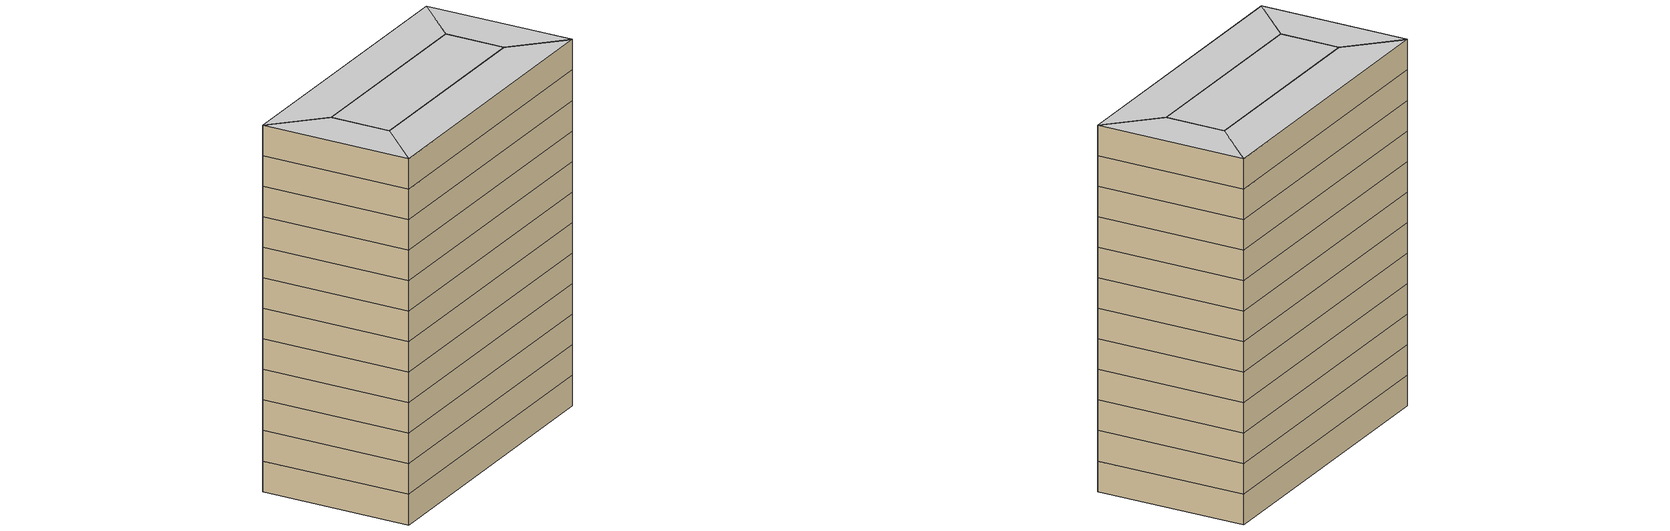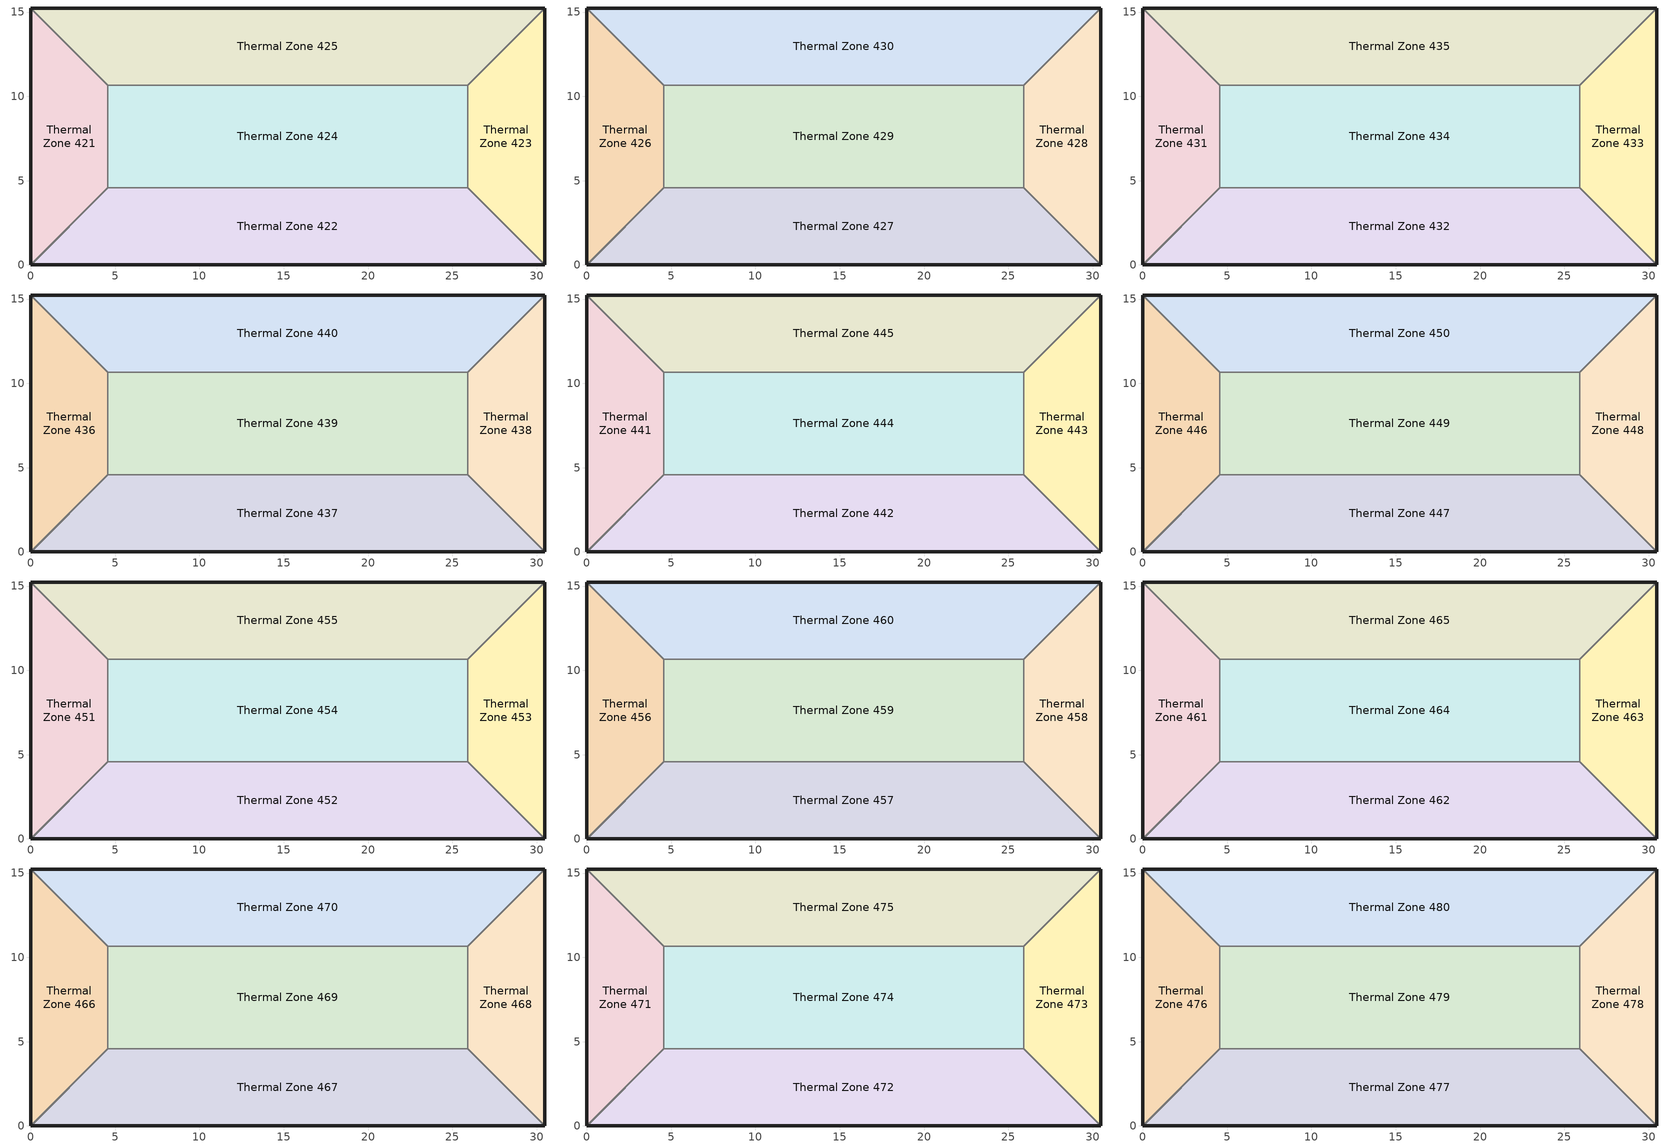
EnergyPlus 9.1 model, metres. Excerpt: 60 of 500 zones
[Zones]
Thermal Zone 421
 floor to Thermal Zone 416 (Interior Floor): 0,15.24 4.57,10.67 4.57,4.57 0,0 z256.03
 wall outside (ASHRAE 90.1-2010 ExtWall Mass ClimateZone 5): 0,15.24 0,0 z256.03:259.08
 wall to Thermal Zone 424 (Interior Wall): 4.57,4.57 4.57,10.67 z256.03:259.08
 wall to Thermal Zone 422 (Interior Wall): 0,0 4.57,4.57 z256.03:259.08
 wall to Thermal Zone 425 (Interior Wall): 4.57,10.67 0,15.24 z256.03:259.08
Thermal Zone 422
 floor to Thermal Zone 417 (Interior Floor): 25.91,4.57 30.48,0 0,0 4.57,4.57 z256.03
 wall outside (ASHRAE 90.1-2010 ExtWall Mass ClimateZone 5): 0,0 30.48,0 z256.03:259.08
 wall to Thermal Zone 424 (Interior Wall): 25.91,4.57 4.57,4.57 z256.03:259.08
 wall to Thermal Zone 423 (Interior Wall): 30.48,0 25.91,4.57 z256.03:259.08
Thermal Zone 423
 floor to Thermal Zone 418 (Interior Floor): 30.48,15.24 30.48,0 25.91,4.57 25.91,10.67 z256.03
 wall outside (ASHRAE 90.1-2010 ExtWall Mass ClimateZone 5): 30.48,0 30.48,15.24 z256.03:259.08
 wall to Thermal Zone 424 (Interior Wall): 25.91,10.67 25.91,4.57 z256.03:259.08
 wall to Thermal Zone 425 (Interior Wall): 30.48,15.24 25.91,10.67 z256.03:259.08
Thermal Zone 424
 floor to Thermal Zone 419 (Interior Floor): 25.91,10.67 25.91,4.57 4.57,4.57 4.57,10.67 z256.03
 wall to Thermal Zone 425 (Interior Wall): 25.91,10.67 4.57,10.67 z256.03:259.08
Thermal Zone 425
 floor to Thermal Zone 420 (Interior Floor): 30.48,15.24 25.91,10.67 4.57,10.67 0,15.24 z256.03
 wall outside (ASHRAE 90.1-2010 ExtWall Mass ClimateZone 5): 30.48,15.24 0,15.24 z256.03:259.08
Thermal Zone 426
 floor to Thermal Zone 421 (Interior Floor): 0,15.24 4.57,10.67 4.57,4.57 0,0 z259.08
 wall outside (ASHRAE 90.1-2010 ExtWall Mass ClimateZone 5): 0,15.24 0,0 z259.08:262.13
 wall to Thermal Zone 429 (Interior Wall): 4.57,4.57 4.57,10.67 z259.08:262.13
 wall to Thermal Zone 427 (Interior Wall): 0,0 4.57,4.57 z259.08:262.13
 wall to Thermal Zone 430 (Interior Wall): 4.57,10.67 0,15.24 z259.08:262.13
Thermal Zone 427
 floor to Thermal Zone 422 (Interior Floor): 25.91,4.57 30.48,0 0,0 4.57,4.57 z259.08
 wall outside (ASHRAE 90.1-2010 ExtWall Mass ClimateZone 5): 0,0 30.48,0 z259.08:262.13
 wall to Thermal Zone 429 (Interior Wall): 25.91,4.57 4.57,4.57 z259.08:262.13
 wall to Thermal Zone 428 (Interior Wall): 30.48,0 25.91,4.57 z259.08:262.13
Thermal Zone 428
 floor to Thermal Zone 423 (Interior Floor): 30.48,15.24 30.48,0 25.91,4.57 25.91,10.67 z259.08
 wall outside (ASHRAE 90.1-2010 ExtWall Mass ClimateZone 5): 30.48,0 30.48,15.24 z259.08:262.13
 wall to Thermal Zone 429 (Interior Wall): 25.91,10.67 25.91,4.57 z259.08:262.13
 wall to Thermal Zone 430 (Interior Wall): 30.48,15.24 25.91,10.67 z259.08:262.13
Thermal Zone 429
 floor to Thermal Zone 424 (Interior Floor): 25.91,10.67 25.91,4.57 4.57,4.57 4.57,10.67 z259.08
 wall to Thermal Zone 430 (Interior Wall): 25.91,10.67 4.57,10.67 z259.08:262.13
Thermal Zone 430
 floor to Thermal Zone 425 (Interior Floor): 30.48,15.24 25.91,10.67 4.57,10.67 0,15.24 z259.08
 wall outside (ASHRAE 90.1-2010 ExtWall Mass ClimateZone 5): 30.48,15.24 0,15.24 z259.08:262.13
Thermal Zone 431
 floor to Thermal Zone 426 (Interior Floor): 0,15.24 4.57,10.67 4.57,4.57 0,0 z262.13
 wall outside (ASHRAE 90.1-2010 ExtWall Mass ClimateZone 5): 0,15.24 0,0 z262.13:265.18
 wall to Thermal Zone 434 (Interior Wall): 4.57,4.57 4.57,10.67 z262.13:265.18
 wall to Thermal Zone 432 (Interior Wall): 0,0 4.57,4.57 z262.13:265.18
 wall to Thermal Zone 435 (Interior Wall): 4.57,10.67 0,15.24 z262.13:265.18
Thermal Zone 432
 floor to Thermal Zone 427 (Interior Floor): 25.91,4.57 30.48,0 0,0 4.57,4.57 z262.13
 wall outside (ASHRAE 90.1-2010 ExtWall Mass ClimateZone 5): 0,0 30.48,0 z262.13:265.18
 wall to Thermal Zone 434 (Interior Wall): 25.91,4.57 4.57,4.57 z262.13:265.18
 wall to Thermal Zone 433 (Interior Wall): 30.48,0 25.91,4.57 z262.13:265.18
Thermal Zone 433
 floor to Thermal Zone 428 (Interior Floor): 30.48,15.24 30.48,0 25.91,4.57 25.91,10.67 z262.13
 wall outside (ASHRAE 90.1-2010 ExtWall Mass ClimateZone 5): 30.48,0 30.48,15.24 z262.13:265.18
 wall to Thermal Zone 434 (Interior Wall): 25.91,10.67 25.91,4.57 z262.13:265.18
 wall to Thermal Zone 435 (Interior Wall): 30.48,15.24 25.91,10.67 z262.13:265.18
Thermal Zone 434
 floor to Thermal Zone 429 (Interior Floor): 25.91,10.67 25.91,4.57 4.57,4.57 4.57,10.67 z262.13
 wall to Thermal Zone 435 (Interior Wall): 25.91,10.67 4.57,10.67 z262.13:265.18
Thermal Zone 435
 floor to Thermal Zone 430 (Interior Floor): 30.48,15.24 25.91,10.67 4.57,10.67 0,15.24 z262.13
 wall outside (ASHRAE 90.1-2010 ExtWall Mass ClimateZone 5): 30.48,15.24 0,15.24 z262.13:265.18
Thermal Zone 436
 floor to Thermal Zone 431 (Interior Floor): 0,15.24 4.57,10.67 4.57,4.57 0,0 z265.18
 wall outside (ASHRAE 90.1-2010 ExtWall Mass ClimateZone 5): 0,15.24 0,0 z265.18:268.22
 wall to Thermal Zone 439 (Interior Wall): 4.57,4.57 4.57,10.67 z265.18:268.22
 wall to Thermal Zone 437 (Interior Wall): 0,0 4.57,4.57 z265.18:268.22
 wall to Thermal Zone 440 (Interior Wall): 4.57,10.67 0,15.24 z265.18:268.22
Thermal Zone 437
 floor to Thermal Zone 432 (Interior Floor): 25.91,4.57 30.48,0 0,0 4.57,4.57 z265.18
 wall outside (ASHRAE 90.1-2010 ExtWall Mass ClimateZone 5): 0,0 30.48,0 z265.18:268.22
 wall to Thermal Zone 439 (Interior Wall): 25.91,4.57 4.57,4.57 z265.18:268.22
 wall to Thermal Zone 438 (Interior Wall): 30.48,0 25.91,4.57 z265.18:268.22
Thermal Zone 438
 floor to Thermal Zone 433 (Interior Floor): 30.48,15.24 30.48,0 25.91,4.57 25.91,10.67 z265.18
 wall outside (ASHRAE 90.1-2010 ExtWall Mass ClimateZone 5): 30.48,0 30.48,15.24 z265.18:268.22
 wall to Thermal Zone 439 (Interior Wall): 25.91,10.67 25.91,4.57 z265.18:268.22
 wall to Thermal Zone 440 (Interior Wall): 30.48,15.24 25.91,10.67 z265.18:268.22
Thermal Zone 439
 floor to Thermal Zone 434 (Interior Floor): 25.91,10.67 25.91,4.57 4.57,4.57 4.57,10.67 z265.18
 wall to Thermal Zone 440 (Interior Wall): 25.91,10.67 4.57,10.67 z265.18:268.22
Thermal Zone 440
 floor to Thermal Zone 435 (Interior Floor): 30.48,15.24 25.91,10.67 4.57,10.67 0,15.24 z265.18
 wall outside (ASHRAE 90.1-2010 ExtWall Mass ClimateZone 5): 30.48,15.24 0,15.24 z265.18:268.22
Thermal Zone 441
 floor to Thermal Zone 436 (Interior Floor): 0,15.24 4.57,10.67 4.57,4.57 0,0 z268.22
 wall outside (ASHRAE 90.1-2010 ExtWall Mass ClimateZone 5): 0,15.24 0,0 z268.22:271.27
 wall to Thermal Zone 444 (Interior Wall): 4.57,4.57 4.57,10.67 z268.22:271.27
 wall to Thermal Zone 442 (Interior Wall): 0,0 4.57,4.57 z268.22:271.27
 wall to Thermal Zone 445 (Interior Wall): 4.57,10.67 0,15.24 z268.22:271.27
Thermal Zone 442
 floor to Thermal Zone 437 (Interior Floor): 25.91,4.57 30.48,0 0,0 4.57,4.57 z268.22
 wall outside (ASHRAE 90.1-2010 ExtWall Mass ClimateZone 5): 0,0 30.48,0 z268.22:271.27
 wall to Thermal Zone 444 (Interior Wall): 25.91,4.57 4.57,4.57 z268.22:271.27
 wall to Thermal Zone 443 (Interior Wall): 30.48,0 25.91,4.57 z268.22:271.27
Thermal Zone 443
 floor to Thermal Zone 438 (Interior Floor): 30.48,15.24 30.48,0 25.91,4.57 25.91,10.67 z268.22
 wall outside (ASHRAE 90.1-2010 ExtWall Mass ClimateZone 5): 30.48,0 30.48,15.24 z268.22:271.27
 wall to Thermal Zone 444 (Interior Wall): 25.91,10.67 25.91,4.57 z268.22:271.27
 wall to Thermal Zone 445 (Interior Wall): 30.48,15.24 25.91,10.67 z268.22:271.27
Thermal Zone 444
 floor to Thermal Zone 439 (Interior Floor): 25.91,10.67 25.91,4.57 4.57,4.57 4.57,10.67 z268.22
 wall to Thermal Zone 445 (Interior Wall): 25.91,10.67 4.57,10.67 z268.22:271.27
Thermal Zone 445
 floor to Thermal Zone 440 (Interior Floor): 30.48,15.24 25.91,10.67 4.57,10.67 0,15.24 z268.22
 wall outside (ASHRAE 90.1-2010 ExtWall Mass ClimateZone 5): 30.48,15.24 0,15.24 z268.22:271.27
Thermal Zone 446
 floor to Thermal Zone 441 (Interior Floor): 0,15.24 4.57,10.67 4.57,4.57 0,0 z271.27
 wall outside (ASHRAE 90.1-2010 ExtWall Mass ClimateZone 5): 0,15.24 0,0 z271.27:274.32
 wall to Thermal Zone 449 (Interior Wall): 4.57,4.57 4.57,10.67 z271.27:274.32
 wall to Thermal Zone 447 (Interior Wall): 0,0 4.57,4.57 z271.27:274.32
 wall to Thermal Zone 450 (Interior Wall): 4.57,10.67 0,15.24 z271.27:274.32
Thermal Zone 447
 floor to Thermal Zone 442 (Interior Floor): 25.91,4.57 30.48,0 0,0 4.57,4.57 z271.27
 wall outside (ASHRAE 90.1-2010 ExtWall Mass ClimateZone 5): 0,0 30.48,0 z271.27:274.32
 wall to Thermal Zone 449 (Interior Wall): 25.91,4.57 4.57,4.57 z271.27:274.32
 wall to Thermal Zone 448 (Interior Wall): 30.48,0 25.91,4.57 z271.27:274.32
Thermal Zone 448
 floor to Thermal Zone 443 (Interior Floor): 30.48,15.24 30.48,0 25.91,4.57 25.91,10.67 z271.27
 wall outside (ASHRAE 90.1-2010 ExtWall Mass ClimateZone 5): 30.48,0 30.48,15.24 z271.27:274.32
 wall to Thermal Zone 449 (Interior Wall): 25.91,10.67 25.91,4.57 z271.27:274.32
 wall to Thermal Zone 450 (Interior Wall): 30.48,15.24 25.91,10.67 z271.27:274.32
Thermal Zone 449
 floor to Thermal Zone 444 (Interior Floor): 25.91,10.67 25.91,4.57 4.57,4.57 4.57,10.67 z271.27
 wall to Thermal Zone 450 (Interior Wall): 25.91,10.67 4.57,10.67 z271.27:274.32
Thermal Zone 450
 floor to Thermal Zone 445 (Interior Floor): 30.48,15.24 25.91,10.67 4.57,10.67 0,15.24 z271.27
 wall outside (ASHRAE 90.1-2010 ExtWall Mass ClimateZone 5): 30.48,15.24 0,15.24 z271.27:274.32
Thermal Zone 451
 floor to Thermal Zone 446 (Interior Floor): 0,15.24 4.57,10.67 4.57,4.57 0,0 z274.32
 wall outside (ASHRAE 90.1-2010 ExtWall Mass ClimateZone 5): 0,15.24 0,0 z274.32:277.37
 wall to Thermal Zone 454 (Interior Wall): 4.57,4.57 4.57,10.67 z274.32:277.37
 wall to Thermal Zone 452 (Interior Wall): 0,0 4.57,4.57 z274.32:277.37
 wall to Thermal Zone 455 (Interior Wall): 4.57,10.67 0,15.24 z274.32:277.37
Thermal Zone 452
 floor to Thermal Zone 447 (Interior Floor): 25.91,4.57 30.48,0 0,0 4.57,4.57 z274.32
 wall outside (ASHRAE 90.1-2010 ExtWall Mass ClimateZone 5): 0,0 30.48,0 z274.32:277.37
 wall to Thermal Zone 454 (Interior Wall): 25.91,4.57 4.57,4.57 z274.32:277.37
 wall to Thermal Zone 453 (Interior Wall): 30.48,0 25.91,4.57 z274.32:277.37
Thermal Zone 453
 floor to Thermal Zone 448 (Interior Floor): 30.48,15.24 30.48,0 25.91,4.57 25.91,10.67 z274.32
 wall outside (ASHRAE 90.1-2010 ExtWall Mass ClimateZone 5): 30.48,0 30.48,15.24 z274.32:277.37
 wall to Thermal Zone 454 (Interior Wall): 25.91,10.67 25.91,4.57 z274.32:277.37
 wall to Thermal Zone 455 (Interior Wall): 30.48,15.24 25.91,10.67 z274.32:277.37
Thermal Zone 454
 floor to Thermal Zone 449 (Interior Floor): 25.91,10.67 25.91,4.57 4.57,4.57 4.57,10.67 z274.32
 wall to Thermal Zone 455 (Interior Wall): 25.91,10.67 4.57,10.67 z274.32:277.37
Thermal Zone 455
 floor to Thermal Zone 450 (Interior Floor): 30.48,15.24 25.91,10.67 4.57,10.67 0,15.24 z274.32
 wall outside (ASHRAE 90.1-2010 ExtWall Mass ClimateZone 5): 30.48,15.24 0,15.24 z274.32:277.37
Thermal Zone 456
 floor to Thermal Zone 451 (Interior Floor): 0,15.24 4.57,10.67 4.57,4.57 0,0 z277.37
 wall outside (ASHRAE 90.1-2010 ExtWall Mass ClimateZone 5): 0,15.24 0,0 z277.37:280.42
 wall to Thermal Zone 459 (Interior Wall): 4.57,4.57 4.57,10.67 z277.37:280.42
 wall to Thermal Zone 457 (Interior Wall): 0,0 4.57,4.57 z277.37:280.42
 wall to Thermal Zone 460 (Interior Wall): 4.57,10.67 0,15.24 z277.37:280.42
Thermal Zone 457
 floor to Thermal Zone 452 (Interior Floor): 25.91,4.57 30.48,0 0,0 4.57,4.57 z277.37
 wall outside (ASHRAE 90.1-2010 ExtWall Mass ClimateZone 5): 0,0 30.48,0 z277.37:280.42
 wall to Thermal Zone 459 (Interior Wall): 25.91,4.57 4.57,4.57 z277.37:280.42
 wall to Thermal Zone 458 (Interior Wall): 30.48,0 25.91,4.57 z277.37:280.42
Thermal Zone 458
 floor to Thermal Zone 453 (Interior Floor): 30.48,15.24 30.48,0 25.91,4.57 25.91,10.67 z277.37
 wall outside (ASHRAE 90.1-2010 ExtWall Mass ClimateZone 5): 30.48,0 30.48,15.24 z277.37:280.42
 wall to Thermal Zone 459 (Interior Wall): 25.91,10.67 25.91,4.57 z277.37:280.42
 wall to Thermal Zone 460 (Interior Wall): 30.48,15.24 25.91,10.67 z277.37:280.42
Thermal Zone 459
 floor to Thermal Zone 454 (Interior Floor): 25.91,10.67 25.91,4.57 4.57,4.57 4.57,10.67 z277.37
 wall to Thermal Zone 460 (Interior Wall): 25.91,10.67 4.57,10.67 z277.37:280.42
Thermal Zone 460
 floor to Thermal Zone 455 (Interior Floor): 30.48,15.24 25.91,10.67 4.57,10.67 0,15.24 z277.37
 wall outside (ASHRAE 90.1-2010 ExtWall Mass ClimateZone 5): 30.48,15.24 0,15.24 z277.37:280.42
Thermal Zone 461
 floor to Thermal Zone 456 (Interior Floor): 0,15.24 4.57,10.67 4.57,4.57 0,0 z280.42
 wall outside (ASHRAE 90.1-2010 ExtWall Mass ClimateZone 5): 0,15.24 0,0 z280.42:283.46
 wall to Thermal Zone 464 (Interior Wall): 4.57,4.57 4.57,10.67 z280.42:283.46
 wall to Thermal Zone 462 (Interior Wall): 0,0 4.57,4.57 z280.42:283.46
 wall to Thermal Zone 465 (Interior Wall): 4.57,10.67 0,15.24 z280.42:283.46
Thermal Zone 462
 floor to Thermal Zone 457 (Interior Floor): 25.91,4.57 30.48,0 0,0 4.57,4.57 z280.42
 wall outside (ASHRAE 90.1-2010 ExtWall Mass ClimateZone 5): 0,0 30.48,0 z280.42:283.46
 wall to Thermal Zone 464 (Interior Wall): 25.91,4.57 4.57,4.57 z280.42:283.46
 wall to Thermal Zone 463 (Interior Wall): 30.48,0 25.91,4.57 z280.42:283.46
Thermal Zone 463
 floor to Thermal Zone 458 (Interior Floor): 30.48,15.24 30.48,0 25.91,4.57 25.91,10.67 z280.42
 wall outside (ASHRAE 90.1-2010 ExtWall Mass ClimateZone 5): 30.48,0 30.48,15.24 z280.42:283.46
 wall to Thermal Zone 464 (Interior Wall): 25.91,10.67 25.91,4.57 z280.42:283.46
 wall to Thermal Zone 465 (Interior Wall): 30.48,15.24 25.91,10.67 z280.42:283.46
Thermal Zone 464
 floor to Thermal Zone 459 (Interior Floor): 25.91,10.67 25.91,4.57 4.57,4.57 4.57,10.67 z280.42
 wall to Thermal Zone 465 (Interior Wall): 25.91,10.67 4.57,10.67 z280.42:283.46
Thermal Zone 465
 floor to Thermal Zone 460 (Interior Floor): 30.48,15.24 25.91,10.67 4.57,10.67 0,15.24 z280.42
 wall outside (ASHRAE 90.1-2010 ExtWall Mass ClimateZone 5): 30.48,15.24 0,15.24 z280.42:283.46
Thermal Zone 466
 floor to Thermal Zone 461 (Interior Floor): 0,15.24 4.57,10.67 4.57,4.57 0,0 z283.46
 wall outside (ASHRAE 90.1-2010 ExtWall Mass ClimateZone 5): 0,15.24 0,0 z283.46:286.51
 wall to Thermal Zone 469 (Interior Wall): 4.57,4.57 4.57,10.67 z283.46:286.51
 wall to Thermal Zone 467 (Interior Wall): 0,0 4.57,4.57 z283.46:286.51
 wall to Thermal Zone 470 (Interior Wall): 4.57,10.67 0,15.24 z283.46:286.51
Thermal Zone 467
 floor to Thermal Zone 462 (Interior Floor): 25.91,4.57 30.48,0 0,0 4.57,4.57 z283.46
 wall outside (ASHRAE 90.1-2010 ExtWall Mass ClimateZone 5): 0,0 30.48,0 z283.46:286.51
 wall to Thermal Zone 469 (Interior Wall): 25.91,4.57 4.57,4.57 z283.46:286.51
 wall to Thermal Zone 468 (Interior Wall): 30.48,0 25.91,4.57 z283.46:286.51
Thermal Zone 468
 floor to Thermal Zone 463 (Interior Floor): 30.48,15.24 30.48,0 25.91,4.57 25.91,10.67 z283.46
 wall outside (ASHRAE 90.1-2010 ExtWall Mass ClimateZone 5): 30.48,0 30.48,15.24 z283.46:286.51
 wall to Thermal Zone 469 (Interior Wall): 25.91,10.67 25.91,4.57 z283.46:286.51
 wall to Thermal Zone 470 (Interior Wall): 30.48,15.24 25.91,10.67 z283.46:286.51
Thermal Zone 469
 floor to Thermal Zone 464 (Interior Floor): 25.91,10.67 25.91,4.57 4.57,4.57 4.57,10.67 z283.46
 wall to Thermal Zone 470 (Interior Wall): 25.91,10.67 4.57,10.67 z283.46:286.51
Thermal Zone 470
 floor to Thermal Zone 465 (Interior Floor): 30.48,15.24 25.91,10.67 4.57,10.67 0,15.24 z283.46
 wall outside (ASHRAE 90.1-2010 ExtWall Mass ClimateZone 5): 30.48,15.24 0,15.24 z283.46:286.51
Thermal Zone 471
 floor to Thermal Zone 466 (Interior Floor): 0,15.24 4.57,10.67 4.57,4.57 0,0 z286.51
 wall outside (ASHRAE 90.1-2010 ExtWall Mass ClimateZone 5): 0,15.24 0,0 z286.51:289.56
 wall to Thermal Zone 474 (Interior Wall): 4.57,4.57 4.57,10.67 z286.51:289.56
 wall to Thermal Zone 472 (Interior Wall): 0,0 4.57,4.57 z286.51:289.56
 wall to Thermal Zone 475 (Interior Wall): 4.57,10.67 0,15.24 z286.51:289.56
Thermal Zone 472
 floor to Thermal Zone 467 (Interior Floor): 25.91,4.57 30.48,0 0,0 4.57,4.57 z286.51
 wall outside (ASHRAE 90.1-2010 ExtWall Mass ClimateZone 5): 0,0 30.48,0 z286.51:289.56
 wall to Thermal Zone 474 (Interior Wall): 25.91,4.57 4.57,4.57 z286.51:289.56
 wall to Thermal Zone 473 (Interior Wall): 30.48,0 25.91,4.57 z286.51:289.56
Thermal Zone 473
 floor to Thermal Zone 468 (Interior Floor): 30.48,15.24 30.48,0 25.91,4.57 25.91,10.67 z286.51
 wall outside (ASHRAE 90.1-2010 ExtWall Mass ClimateZone 5): 30.48,0 30.48,15.24 z286.51:289.56
 wall to Thermal Zone 474 (Interior Wall): 25.91,10.67 25.91,4.57 z286.51:289.56
 wall to Thermal Zone 475 (Interior Wall): 30.48,15.24 25.91,10.67 z286.51:289.56
Thermal Zone 474
 floor to Thermal Zone 469 (Interior Floor): 25.91,10.67 25.91,4.57 4.57,4.57 4.57,10.67 z286.51
 wall to Thermal Zone 475 (Interior Wall): 25.91,10.67 4.57,10.67 z286.51:289.56
Thermal Zone 475
 floor to Thermal Zone 470 (Interior Floor): 30.48,15.24 25.91,10.67 4.57,10.67 0,15.24 z286.51
 wall outside (ASHRAE 90.1-2010 ExtWall Mass ClimateZone 5): 30.48,15.24 0,15.24 z286.51:289.56
Thermal Zone 476
 floor to Thermal Zone 471 (Interior Floor): 0,15.24 4.57,10.67 4.57,4.57 0,0 z289.56
 wall outside (ASHRAE 90.1-2010 ExtWall Mass ClimateZone 5): 0,15.24 0,0 z289.56:292.61
 wall to Thermal Zone 479 (Interior Wall): 4.57,4.57 4.57,10.67 z289.56:292.61
 wall to Thermal Zone 477 (Interior Wall): 0,0 4.57,4.57 z289.56:292.61
 wall to Thermal Zone 480 (Interior Wall): 4.57,10.67 0,15.24 z289.56:292.61
 ceiling to Thermal Zone 481 (Interior Ceiling): 0,0 4.57,4.57 4.57,10.67 0,15.24 z292.61
Thermal Zone 477
 floor to Thermal Zone 472 (Interior Floor): 25.91,4.57 30.48,0 0,0 4.57,4.57 z289.56
 wall outside (ASHRAE 90.1-2010 ExtWall Mass ClimateZone 5): 0,0 30.48,0 z289.56:292.61
 wall to Thermal Zone 479 (Interior Wall): 25.91,4.57 4.57,4.57 z289.56:292.61
 wall to Thermal Zone 478 (Interior Wall): 30.48,0 25.91,4.57 z289.56:292.61
 ceiling to Thermal Zone 482 (Interior Ceiling): 30.48,0 25.91,4.57 4.57,4.57 0,0 z292.61
Thermal Zone 478
 floor to Thermal Zone 473 (Interior Floor): 30.48,15.24 30.48,0 25.91,4.57 25.91,10.67 z289.56
 wall outside (ASHRAE 90.1-2010 ExtWall Mass ClimateZone 5): 30.48,0 30.48,15.24 z289.56:292.61
 wall to Thermal Zone 479 (Interior Wall): 25.91,10.67 25.91,4.57 z289.56:292.61
 wall to Thermal Zone 480 (Interior Wall): 30.48,15.24 25.91,10.67 z289.56:292.61
 ceiling to Thermal Zone 483 (Interior Ceiling): 30.48,0 30.48,15.24 25.91,10.67 25.91,4.57 z292.61
Thermal Zone 479
 floor to Thermal Zone 474 (Interior Floor): 25.91,10.67 25.91,4.57 4.57,4.57 4.57,10.67 z289.56
 wall to Thermal Zone 480 (Interior Wall): 25.91,10.67 4.57,10.67 z289.56:292.61
 ceiling to Thermal Zone 484 (Interior Ceiling): 25.91,4.57 25.91,10.67 4.57,10.67 4.57,4.57 z292.61
Thermal Zone 480
 floor to Thermal Zone 475 (Interior Floor): 30.48,15.24 25.91,10.67 4.57,10.67 0,15.24 z289.56
 wall outside (ASHRAE 90.1-2010 ExtWall Mass ClimateZone 5): 30.48,15.24 0,15.24 z289.56:292.61
 ceiling to Thermal Zone 485 (Interior Ceiling): 25.91,10.67 30.48,15.24 0,15.24 4.57,10.67 z292.61
[Building]
Building 1
[Site:Location]
Chicago Ohare Intl Ap: Latitude {deg}=41.98; Longitude {deg}=-87.92; Time Zone {hr}=-6; Elevation {m}=201
[Material] Thermal Absorptance=0.9
Name | Roughness | Thickness {m} | Conductivity {W/m-K} | Density {kg/m3} | Specific Heat {J/kg-K} | Solar Absorptance | Visible Absorptance
1/2IN Gypsum | Smooth | 0.0127 | 0.16 | 784.9 | 830 | 0.4 | 0.4
1IN Stucco | Smooth | 0.0253 | 0.6918 | 1858 | 837 | 0.92 | 0.92
8IN CONCRETE HW RefBldg | Rough | 0.2032 | 1.311 | 2240 | 836.8 | 0.7 | 0.7
F16 Acoustic tile | MediumSmooth | 0.0191 | 0.06 | 368 | 590 | 0.3 | 0.3
G01a 19mm gypsum board | MediumSmooth | 0.019 | 0.16 | 800 | 1090 | 0.4 | 0.4
M11 100mm lightweight concrete | MediumRough | 0.1016 | 0.53 | 1280 | 840 | 0.5 | 0.5
Mass Wall Insulation R-8.72 IP | MediumRough | 0.075271 | 0.049 | 265 | 836.8 | 0.7 | 0.7
[Material:AirGap]
Name | Thermal Resistance {m2-K/W}
F04 Wall air space resistance | 0.15
F05 Ceiling air space resistance | 0.18
[Construction]
ASHRAE 90.1-2010 ExtWall Mass ClimateZone 5: 1IN Stucco, 8IN CONCRETE HW RefBldg, Mass Wall Insulation R-8.72 IP, 1/2IN Gypsum
Interior Ceiling: M11 100mm lightweight concrete, F05 Ceiling air space resistance, F16 Acoustic tile
Interior Floor: F16 Acoustic tile, F05 Ceiling air space resistance, M11 100mm lightweight concrete
Interior Wall: G01a 19mm gypsum board, F04 Wall air space resistance, G01a 19mm gypsum board
[Zone]
Thermal Zone 421; Thermal Zone 422; Thermal Zone 423; Thermal Zone 424; Thermal Zone 425; Thermal Zone 426; Thermal Zone 427; Thermal Zone 428; Thermal Zone 429; Thermal Zone 430; Thermal Zone 431; Thermal Zone 432; Thermal Zone 433; Thermal Zone 434; Thermal Zone 435; Thermal Zone 436; Thermal Zone 437; Thermal Zone 438; Thermal Zone 439; Thermal Zone 440; Thermal Zone 441; Thermal Zone 442; Thermal Zone 443; Thermal Zone 444; Thermal Zone 445; Thermal Zone 446; Thermal Zone 447; Thermal Zone 448; Thermal Zone 449; Thermal Zone 450; Thermal Zone 451; Thermal Zone 452; Thermal Zone 453; Thermal Zone 454; Thermal Zone 455; Thermal Zone 456; Thermal Zone 457; Thermal Zone 458; Thermal Zone 459; Thermal Zone 460; Thermal Zone 461; Thermal Zone 462; Thermal Zone 463; Thermal Zone 464; Thermal Zone 465; Thermal Zone 466; Thermal Zone 467; Thermal Zone 468; Thermal Zone 469; Thermal Zone 470; Thermal Zone 471; Thermal Zone 472; Thermal Zone 473; Thermal Zone 474; Thermal Zone 475; Thermal Zone 476; Thermal Zone 477; Thermal Zone 478; Thermal Zone 479; Thermal Zone 480
